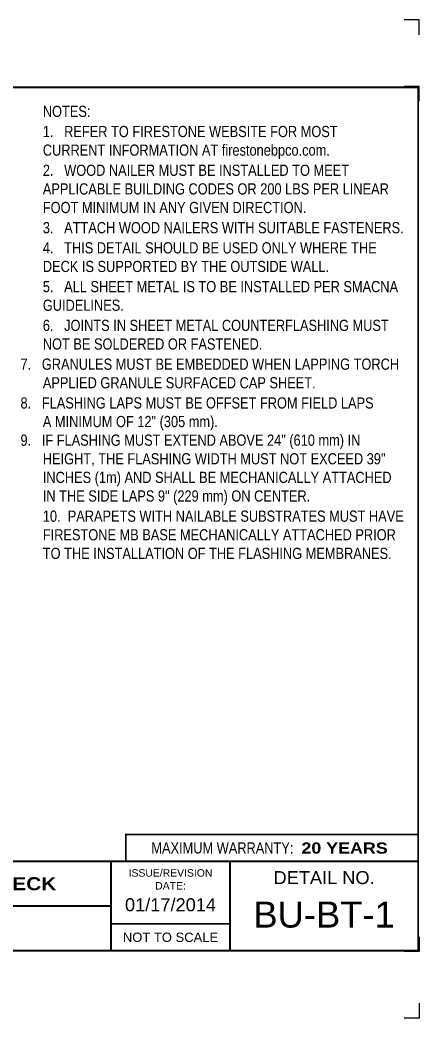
# Model space of a CAD drawing. Header units: inches. Extents: x -763.7 to -743.6, y -77.9 to -61.2.
# Drawn here: x -750.33 to -743.62, y -77.95 to -61.19 of the extents above; entities that cross this region are included whole.
import ezdxf
from ezdxf.enums import TextEntityAlignment as Align

# ---------------------------------------------------------------- set-up
doc = ezdxf.new("R2010")
doc.units = ezdxf.units.IN
doc.header["$MEASUREMENT"] = 0
doc.layers.get('0').update_dxf_attribs({"linetype": 'CONTINUOUS'})
doc.layers.get('DEFPOINTS').update_dxf_attribs({"linetype": 'CONTINUOUS'})
for name, color, linetype in [('FSBP-ANNO-NOTE', 7, 'CONTINUOUS'), ('FSBP-TTLB', 7, 'CONTINUOUS'), ('FSBP-TTLB-BORDER', 7, 'CONTINUOUS'), ('FSBP-TTLB-TEXT', 7, 'CONTINUOUS')]:
    doc.layers.add(name, color=color, linetype=linetype)
doc.styles.add('ARIAL', font='arial.ttf')
doc.styles.add('ARIAL_BOLD', font='')
doc.styles.add('ARIAL_NAR', font='ARIALN.TTF')
doc.styles.add('FSBP_ARIAL_NAR', font='ARIALN.TTF')
doc.styles.get('ARIAL_BOLD').set_extended_font_data('Arial Black')

# ---------------------------------------------------------------- blocks, each defined once
blk = doc.blocks.new('TTLB-ASPHALT_1')
blk.add_line((16.84110496735593, 0), (20, 0))
at = {"layer": 'DEFPOINTS', "linetype": 'Continuous', "ltscale": 1.75}
for points in [[(20.01562500000003, 13.88083333333333), (20.01562500000003, 14.13083333333333), (19.76562500000003, 14.13083333333333)], [(20.01562500000003, -2.380833333333342), (20.01562500000003, -2.630833333333342), (19.76562500000003, -2.630833333333342)]]:
    blk.add_lwpolyline(points, dxfattribs=at)
at = {"layer": 'DEFPOINTS', "color": 1}
for points in [[(20.015625, 12.765625), (20.015625, 13.015625), (19.765625, 13.015625)], [(20.015625, -1.265625), (20.015625, -1.515625), (19.765625, -1.515625)]]:
    blk.add_lwpolyline(points, dxfattribs=at)
at = {"layer": 'FSBP-TTLB', "const_width": 0.03125}
blk.add_lwpolyline([(15.09028770518938, 0), (20, 0), (20, 0.4512598240669945), (15.09028770518938, 0.4512598240669945)], close=True, dxfattribs=at)
for points in [[(0, 0), (0, -1.5), (20, -1.5), (20, 0), (0, 0)], [(14.84028770518938, 0), (14.84028770518938, -1.5)], [(16.84110496735593, 0), (16.84110496735593, -1.5)], [(20, 0), (20, -1.5)], [(4.825208527206769, -0.75), (14.84028770518938, -0.75)], [(14.84028770518938, -1.048740175933006), (16.84110496735593, -1.048740175933006)]]:
    blk.add_lwpolyline(points, dxfattribs=at)
at = {"layer": 'FSBP-TTLB-BORDER', "const_width": 0.03125}
blk.add_lwpolyline([(20, 0), (20, 13), (0, 13), (0, 0)], dxfattribs=at)
at = {"layer": 'FSBP-TTLB-TEXT', "style": 'ARIAL_NAR'}
blk.add_text('MAXIMUM WARRANTY:', height=0.1875, dxfattribs=at).set_placement((17.90516569312837, 0.2256299120335257), align=Align.MIDDLE_RIGHT)
at = {"layer": 'FSBP-TTLB-TEXT', "style": 'ARIAL_BOLD'}
blk.add_text('20 YEARS', height=0.1875, dxfattribs=at).set_placement((18.03987100774941, 0.2240244307510579), align=Align.MIDDLE_LEFT)
at = {"layer": 'FSBP-TTLB-TEXT', "style": 'ARIAL'}
for s, height, p in [('ISSUE/REVISION', 0.125, (15.84069633627263, -0.1938496373466023)), ('DETAIL NO.', 0.21875, (18.42055248367797, -0.2724398367368792)), ('DATE:', 0.125, (15.84069633627263, -0.409973105348854)), ('NOT TO SCALE', 0.15625, (15.84069633627263, -1.274370087966503))]:
    blk.add_text(s, height=height, dxfattribs=at).set_placement(p, align=Align.MIDDLE_CENTER)
at = {"layer": 'FSBP-TTLB-TEXT'}
for tag, height, style, p in [('DETAIL_DESCP_LINE_1', 0.21875, 'ARIAL_BOLD', (9.832748116198076, -0.375)), ('ISSUE_REV_DATE', 0.21875, 'ARIAL', (15.84069633627263, -0.7282559425942452)), ('DETAIL_NUMBER', 0.4375, 'ARIAL', (18.42055248367797, -0.8931630692489421))]:
    blk.add_attdef(tag, text='', height=height, dxfattribs=dict(at, style=style)).set_placement(p, align=Align.MIDDLE_CENTER)
at = {"layer": 'FSBP-TTLB-TEXT', "style": 'ARIAL'}
blk.add_attdef('ACCPT_SYSTEMS', text='', height=0.21875, dxfattribs=at).set_placement((11.49438170418193, -1.125), align=Align.MIDDLE_LEFT)

msp = doc.modelspace()

# ---------------------------------------------------------------- block references
ref = msp.add_blockref('TTLB-ASPHALT_1', (-763.6369736728427, -75.31840324835517))
ref.add_attrib('DETAIL_DESCP_LINE_1', 'BASE FLASHING FOR WALL-SUPPORTED DECK', dxfattribs={"layer": 'FSBP-TTLB-TEXT', "height": 0.21875, "style": 'ARIAL_BOLD'}).set_placement((-753.8042255566446, -75.69340324835517), align=Align.MIDDLE_CENTER)
ref.add_attrib('ISSUE_REV_DATE', '01/17/2014', dxfattribs={"layer": 'FSBP-TTLB-TEXT', "height": 0.21875, "style": 'ARIAL'}).set_placement((-747.7962773365701, -76.04665919094941), align=Align.MIDDLE_CENTER)
ref.add_attrib('DETAIL_NUMBER', 'BU-BT-1', dxfattribs={"layer": 'FSBP-TTLB-TEXT', "height": 0.4375, "style": 'ARIAL'}).set_placement((-745.2164211891647, -76.21156631760411), align=Align.MIDDLE_CENTER)

# ---------------------------------------------------------------- texts
at = {"layer": 'FSBP-ANNO-NOTE', "insert": (-749.9409815351108, -62.62848251514859), "char_height": 0.1875, "attachment_point": 1, "style": 'FSBP_ARIAL_NAR'}
msp.add_mtext_dynamic_manual_height_columns('NOTES:\\P{\\H0.083333x;\\P\\pi-0.375,l0.375;}1.   REFER TO FIRESTONE WEBSITE FOR MOST \\P\\pi0;CURRENT INFORMATION AT firestonebpco.com.\\P\\pl0;{\\H0.083333x;\\P\\pi-0.375,l0.375;}2.   WOOD NAILER MUST BE INSTALLED TO MEET APPLICABLE BUILDING CODES OR 200 LBS PER LINEAR FOOT MINIMUM IN ANY GIVEN DIRECTION.\\P{\\H0.083333x;\\P}3.   ATTACH WOOD NAILERS WITH SUITABLE FASTENERS.\\P{\\H0.083333x;\\P}4.   THIS DETAIL SHOULD BE USED ONLY WHERE THE DECK IS SUPPORTED BY THE OUTSIDE WALL.\\P{\\H0.083333x;\\P}5.   ALL SHEET METAL IS TO BE INSTALLED PER SMACNA GUIDELINES. \\P{\\H0.083333x;\\P}6.   JOINTS IN SHEET METAL COUNTERFLASHING MUST\\P\\pi0;NOT BE SOLDERED OR FASTENED.\\P\\pi-0.375;{\\H0.083333x;\\P}7.   GRANULES MUST BE EMBEDDED WHEN LAPPING TORCH APPLIED GRANULE SURFACED CAP SHEET.\\P{\\H0.083333x;\\P}8.   FLASHING LAPS MUST BE OFFSET FROM FIELD LAPS\\P\\pi0;A MINIMUM OF 12" (305 mm).\\P\\pi-0.375;9.   IF FLASHING MUST EXTEND ABOVE 24" (610 mm) IN HEIGHT, THE FLASHING WIDTH MUST NOT EXCEED 39" INCHES (1m) AND SHALL BE MECHANICALLY ATTACHED IN THE SIDE LAPS 9" (229 mm) ON CENTER.\\P\\pi0,l0;{\\H0.083333x;\\P\\pi-0.375,l0.375;}10.  PARAPETS WITH NAILABLE SUBSTRATES MUST HAVE FIRESTONE MB BASE MECHANICALLY ATTACHED PRIOR TO THE INSTALLATION OF THE FLASHING MEMBRANES.', width=6.054813424878716, gutter_width=1.09375, heights=[9.224519816443223], dxfattribs=at)

doc.saveas('drawing.dxf')
